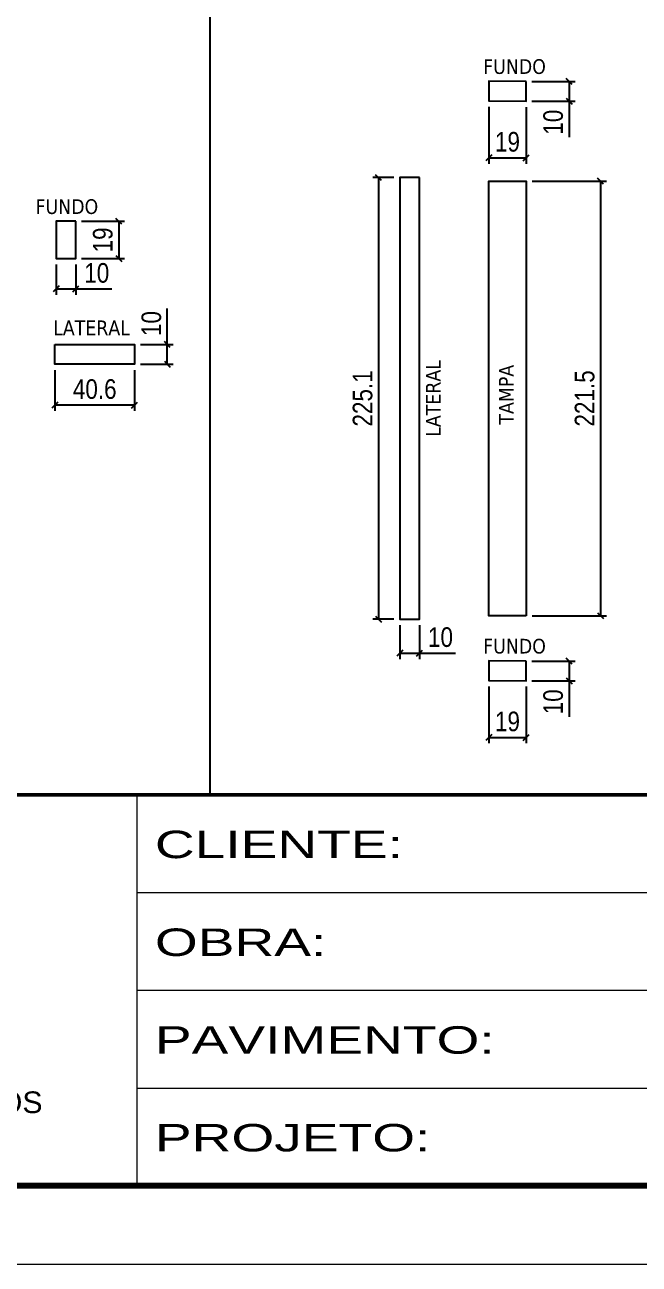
# Model space of a CAD drawing. Extents: x 2451 to 8691, y 515 to 3859.
# Drawn here: x 4405 to 4718, y 1664 to 2296 of the extents above; entities that cross this region are included whole.
import ezdxf

# ---------------------------------------------------------------- set-up
doc = ezdxf.new("R2010")
doc.units = 0
doc.linetypes.add('CONTINUO', pattern=[0])
doc.linetypes.add('DASHED', pattern=[0.75, 0.5, -0.25])
for name, color, linetype in [('COTA', 241, 'Continuous'), ('Painéis', 200, 'Continuous'), ('texto', 7, 'Continuous')]:
    doc.layers.add(name, color=color, linetype=linetype)
doc.layers.add('Folhas', color=255, linetype='Continuous', lineweight=9)
doc.layers.add('SARRAFO DE PRESSAO', color=251, linetype='DASHED', lineweight=9)
doc.styles.add('ARIAL', font='arial.ttf')
doc.styles.add('COTA TECNICA', font='techl___.ttf', dxfattribs={"height": 10})
doc.styles.get("Standard").update_dxf_attribs({"font": 'arial.ttf'})
doc.styles.add('Tecnologia', font='')
doc.styles.get('Tecnologia').set_extended_font_data('Forgotten Futurist')
doc.dimstyles.new('PAINEL', dxfattribs={"dimtxt": 10, "dimasz": 3, "dimexe": 3, "dimexo": 3, "dimgap": 3, "dimtad": 1, "dimdec": 1, "dimzin": 12, "dimdsep": 46, "dimtxsty": 'COTA TECNICA', "dimblk1": 'OBLIQUE', "dimblk2": 'OBLIQUE', "dimsah": 1, "dimcen": 0.9, "dimclrd": 4, "dimclre": 4, "dimclrt": 240, "dimadec": 1, "dimazin": 3, "dimtfac": 1, "dimtdec": 1, "dimtmove": 0, "dimatfit": 3, "dimfxl": 1, "dimtolj": 1, "dimtzin": 12, "dimarcsym": 0})

# ---------------------------------------------------------------- blocks, each defined once
blk = doc.blocks.new('9999999999')
at = {"color": 30, "linetype": 'CONTINUO'}
for p, q in [((98564.56, 34230.21), (98564.56, 34429.45)), ((98564.56, 34379.64), (99583.98, 34379.64)), ((98564.56, 34329.83), (99487.98, 34329.83)), ((98564.56, 34280.02), (99487.98, 34280.02))]:
    blk.add_line(p, q, dxfattribs=at)
at = {"color": 30, "linetype": 'CONTINUO', "const_width": 2}
blk.add_lwpolyline([(99583.98, 34230.21), (99583.98, 34414.45, 0.414214), (99568.98, 34429.45), (98228.98, 34429.45, 0.414214), (98213.98, 34414.45), (98213.98, 34245.21, 0.414214), (98228.98, 34230.21), (99583.98, 34230.21)], format="xyb", dxfattribs=at)
at = {"layer": 'Folhas'}
blk.add_lwpolyline([(98138.98, 34190.21), (99623.98, 34190.21), (99623.98, 35240.21), (98138.98, 35240.21)], close=True, dxfattribs=at)
at = {"layer": 'Folhas', "color": 30, "const_width": 3}
blk.add_lwpolyline([(98213.98, 34230.21), (99583.98, 34230.21), (99583.98, 35200.21), (98213.98, 35200.21)], close=True, dxfattribs=at)
at = {"color": 7, "linetype": 'Continuous', "ltscale": 5, "style": 'ARIAL'}
blk.add_text('NOVA SISTEMAS CONSTRUTIVOS', height=11.0592, dxfattribs=at).set_placement((98263.19, 34267.21))
at = {"layer": 'Folhas', "color": 7, "style": 'Tecnologia', "width": 1.5}
for s, p in [('CLIENTE:', (98573.65, 34397.17)), ('OBRA:', (98573.65, 34347.31)), ('PAVIMENTO:', (98573.65, 34297.5)), ('PROJETO:', (98573.65, 34247.69))]:
    blk.add_text(s, height=14, dxfattribs=at).set_placement(p)
blk = doc.blocks.new('_Oblique')
at = {"color": 0, "linetype": 'ByBlock', "lineweight": -2}
blk.add_line((-0.5, -0.5), (0.5, 0.5), dxfattribs=at)
blk = doc.blocks.new('*D363')
at = {"layer": 'Defpoints', "color": 4, "linetype": 'ByBlock', "lineweight": -2, "transparency": 16777216}
for p, q in [((4420.17, 2119.54), (4420.17, 2098.68)), ((4460.72, 2119.54), (4460.72, 2098.68)), ((4460.72, 2101.68), (4420.17, 2101.68))]:
    blk.add_line(p, q, dxfattribs=at)
at = {"layer": 'Defpoints', "color": 0, "linetype": 'ByBlock', "transparency": 16777216}
for p in [(4420.17, 2122.54), (4460.72, 2122.54), (4420.17, 2101.68)]:
    blk.add_point(p, dxfattribs=at)
at = {"layer": 'Defpoints', "color": 4, "linetype": 'ByBlock', "lineweight": -2, "transparency": 16777216, "xscale": 3, "yscale": 3, "zscale": 3, "rotation": 180}
blk.add_blockref('_Oblique', (4420.17, 2101.68), dxfattribs=at)
at = {"layer": 'Defpoints', "color": 4, "linetype": 'ByBlock', "lineweight": -2, "transparency": 16777216, "xscale": 3, "yscale": 3, "zscale": 3}
blk.add_blockref('_Oblique', (4460.72, 2101.68), dxfattribs=at)
at = {"layer": 'Defpoints', "color": 240, "linetype": 'ByBlock', "transparency": 16777216, "insert": (4440.45, 2109.79), "char_height": 10, "attachment_point": 5, "style": 'COTA TECNICA'}
blk.add_mtext('\\A1;40.6', dxfattribs=at)
blk = doc.blocks.new('*D364')
at = {"layer": 'Defpoints', "color": 4, "linetype": 'ByBlock', "lineweight": -2, "transparency": 16777216}
for p, q in [((4477.45, 2132.54), (4477.45, 2150.97)), ((4463.72, 2132.54), (4480.45, 2132.54)), ((4477.45, 2122.54), (4477.45, 2132.54)), ((4463.72, 2122.54), (4480.45, 2122.54))]:
    blk.add_line(p, q, dxfattribs=at)
at = {"layer": 'Defpoints', "color": 0, "linetype": 'ByBlock', "transparency": 16777216}
for p in [(4460.72, 2132.54), (4477.45, 2132.54), (4460.72, 2122.54)]:
    blk.add_point(p, dxfattribs=at)
at = {"layer": 'Defpoints', "color": 4, "linetype": 'ByBlock', "lineweight": -2, "transparency": 16777216, "xscale": 3, "yscale": 3, "zscale": 3}
for p, rotation in [((4477.45, 2132.54), 90), ((4477.45, 2122.54), 270)]:
    blk.add_blockref('_Oblique', p, dxfattribs=dict(at, rotation=rotation))
at = {"layer": 'Defpoints', "color": 240, "linetype": 'ByBlock', "transparency": 16777216, "insert": (4469.35, 2143.25), "char_height": 10, "attachment_point": 5, "rotation": 90, "style": 'COTA TECNICA'}
blk.add_mtext('\\A1;10', dxfattribs=at)
blk = doc.blocks.new('*D365')
at = {"layer": 'Defpoints', "color": 4, "linetype": 'ByBlock', "lineweight": -2, "transparency": 16777216}
for p, q in [((4433.78, 2195.37), (4455.7, 2195.37)), ((4452.7, 2195.37), (4452.7, 2176.37)), ((4433.78, 2176.37), (4455.7, 2176.37))]:
    blk.add_line(p, q, dxfattribs=at)
at = {"layer": 'Defpoints', "color": 0, "linetype": 'ByBlock', "transparency": 16777216}
for p in [(4430.78, 2195.37), (4430.78, 2176.37), (4452.7, 2176.37)]:
    blk.add_point(p, dxfattribs=at)
at = {"layer": 'Defpoints', "color": 4, "linetype": 'ByBlock', "lineweight": -2, "transparency": 16777216, "xscale": 3, "yscale": 3, "zscale": 3}
for p, rotation in [((4452.7, 2195.37), 90), ((4452.7, 2176.37), 270)]:
    blk.add_blockref('_Oblique', p, dxfattribs=dict(at, rotation=rotation))
at = {"layer": 'Defpoints', "color": 240, "linetype": 'ByBlock', "transparency": 16777216, "insert": (4444.61, 2185.87), "char_height": 10, "attachment_point": 5, "rotation": 90, "style": 'COTA TECNICA'}
blk.add_mtext('\\A1;19', dxfattribs=at)
blk = doc.blocks.new('*D366')
at = {"layer": 'Defpoints', "color": 4, "linetype": 'ByBlock', "lineweight": -2, "transparency": 16777216}
for p, q in [((4420.78, 2173.37), (4420.78, 2157.9)), ((4430.78, 2173.37), (4430.78, 2157.9)), ((4420.78, 2160.9), (4430.78, 2160.9)), ((4430.78, 2160.9), (4449.21, 2160.9))]:
    blk.add_line(p, q, dxfattribs=at)
at = {"layer": 'Defpoints', "color": 0, "linetype": 'ByBlock', "transparency": 16777216}
for p in [(4420.78, 2176.37), (4430.78, 2176.37), (4430.78, 2160.9)]:
    blk.add_point(p, dxfattribs=at)
at = {"layer": 'Defpoints', "color": 4, "linetype": 'ByBlock', "lineweight": -2, "transparency": 16777216, "xscale": 3, "yscale": 3, "zscale": 3, "rotation": 180}
blk.add_blockref('_Oblique', (4420.78, 2160.9), dxfattribs=at)
at = {"layer": 'Defpoints', "color": 4, "linetype": 'ByBlock', "lineweight": -2, "transparency": 16777216, "xscale": 3, "yscale": 3, "zscale": 3}
blk.add_blockref('_Oblique', (4430.78, 2160.9), dxfattribs=at)
at = {"layer": 'Defpoints', "color": 240, "linetype": 'ByBlock', "transparency": 16777216, "insert": (4441.49, 2169), "char_height": 10, "attachment_point": 5, "style": 'COTA TECNICA'}
blk.add_mtext('\\A1;10', dxfattribs=at)
blk = doc.blocks.new('*D376')
at = {"layer": 'COTA', "color": 4, "linetype": 'ByBlock', "lineweight": -2, "transparency": 16777216}
for p, q in [((4663.34, 2215.82), (4701.3, 2215.82)), ((4698.3, 2215.82), (4698.3, 1994.35)), ((4663.34, 1994.35), (4701.3, 1994.35))]:
    blk.add_line(p, q, dxfattribs=at)
at = {"layer": 'Defpoints', "color": 0, "linetype": 'ByBlock', "transparency": 16777216}
for p in [(4660.34, 2215.82), (4660.34, 1994.35), (4698.3, 1994.35)]:
    blk.add_point(p, dxfattribs=at)
at = {"layer": 'COTA', "color": 4, "linetype": 'ByBlock', "lineweight": -2, "transparency": 16777216, "xscale": 3, "yscale": 3, "zscale": 3}
for p, rotation in [((4698.3, 2215.82), 90), ((4698.3, 1994.35), 270)]:
    blk.add_blockref('_Oblique', p, dxfattribs=dict(at, rotation=rotation))
at = {"layer": 'COTA', "color": 240, "linetype": 'ByBlock', "transparency": 16777216, "insert": (4690.19, 2105.08), "char_height": 10, "attachment_point": 5, "rotation": 90, "style": 'COTA TECNICA'}
blk.add_mtext('\\A1;221.5', dxfattribs=at)
blk = doc.blocks.new('*D377')
at = {"layer": 'Defpoints', "color": 4, "linetype": 'ByBlock', "lineweight": -2, "transparency": 16777216}
for p, q in [((4595.97, 1989.55), (4595.97, 1972.25)), ((4605.97, 1989.55), (4605.97, 1972.25)), ((4595.97, 1975.25), (4605.97, 1975.25)), ((4605.97, 1975.25), (4624.4, 1975.25))]:
    blk.add_line(p, q, dxfattribs=at)
at = {"layer": 'Defpoints', "color": 0, "linetype": 'ByBlock', "transparency": 16777216}
for p in [(4595.97, 1992.55), (4605.97, 1992.55), (4605.97, 1975.25)]:
    blk.add_point(p, dxfattribs=at)
at = {"layer": 'Defpoints', "color": 4, "linetype": 'ByBlock', "lineweight": -2, "transparency": 16777216, "xscale": 3, "yscale": 3, "zscale": 3, "rotation": 180}
blk.add_blockref('_Oblique', (4595.97, 1975.25), dxfattribs=at)
at = {"layer": 'Defpoints', "color": 4, "linetype": 'ByBlock', "lineweight": -2, "transparency": 16777216, "xscale": 3, "yscale": 3, "zscale": 3}
blk.add_blockref('_Oblique', (4605.97, 1975.25), dxfattribs=at)
at = {"layer": 'Defpoints', "color": 240, "linetype": 'ByBlock', "transparency": 16777216, "insert": (4616.69, 1983.36), "char_height": 10, "attachment_point": 5, "style": 'COTA TECNICA'}
blk.add_mtext('\\A1;10', dxfattribs=at)
blk = doc.blocks.new('*D378')
at = {"layer": 'Defpoints', "color": 4, "linetype": 'ByBlock', "lineweight": -2, "transparency": 16777216}
for p, q in [((4592.97, 2217.62), (4582.14, 2217.62)), ((4585.14, 2217.62), (4585.14, 1992.55)), ((4592.97, 1992.55), (4582.14, 1992.55))]:
    blk.add_line(p, q, dxfattribs=at)
at = {"layer": 'Defpoints', "color": 0, "linetype": 'ByBlock', "transparency": 16777216}
for p in [(4595.97, 2217.62), (4585.14, 1992.55), (4595.97, 1992.55)]:
    blk.add_point(p, dxfattribs=at)
at = {"layer": 'Defpoints', "color": 4, "linetype": 'ByBlock', "lineweight": -2, "transparency": 16777216, "xscale": 3, "yscale": 3, "zscale": 3}
for p, rotation in [((4585.14, 2217.62), 90), ((4585.14, 1992.55), 270)]:
    blk.add_blockref('_Oblique', p, dxfattribs=dict(at, rotation=rotation))
at = {"layer": 'Defpoints', "color": 240, "linetype": 'ByBlock', "transparency": 16777216, "insert": (4577.03, 2105.08), "char_height": 10, "attachment_point": 5, "rotation": 90, "style": 'COTA TECNICA'}
blk.add_mtext('\\A1;225.1', dxfattribs=at)
blk = doc.blocks.new('*D381')
at = {"layer": 'Defpoints', "color": 4, "linetype": 'ByBlock', "lineweight": -2, "transparency": 16777216}
for p, q in [((4663.33, 2266.61), (4685.26, 2266.61)), ((4682.26, 2266.61), (4682.26, 2256.61)), ((4663.33, 2256.61), (4685.26, 2256.61)), ((4682.26, 2256.61), (4682.26, 2238.18))]:
    blk.add_line(p, q, dxfattribs=at)
at = {"layer": 'Defpoints', "color": 0, "linetype": 'ByBlock', "transparency": 16777216}
for p in [(4660.33, 2266.61), (4660.33, 2256.61), (4682.26, 2256.61)]:
    blk.add_point(p, dxfattribs=at)
at = {"layer": 'Defpoints', "color": 4, "linetype": 'ByBlock', "lineweight": -2, "transparency": 16777216, "xscale": 3, "yscale": 3, "zscale": 3}
for p, rotation in [((4682.26, 2266.61), 90), ((4682.26, 2256.61), 270)]:
    blk.add_blockref('_Oblique', p, dxfattribs=dict(at, rotation=rotation))
at = {"layer": 'Defpoints', "color": 240, "linetype": 'ByBlock', "transparency": 16777216, "insert": (4674.16, 2245.89), "char_height": 10, "attachment_point": 5, "rotation": 90, "style": 'COTA TECNICA'}
blk.add_mtext('\\A1;10', dxfattribs=at)
blk = doc.blocks.new('*D382')
at = {"layer": 'Defpoints', "color": 4, "linetype": 'ByBlock', "lineweight": -2, "transparency": 16777216}
for p, q in [((4641.34, 2253.74), (4641.34, 2224.73)), ((4660.33, 2253.61), (4660.33, 2224.73)), ((4641.34, 2227.73), (4660.33, 2227.73))]:
    blk.add_line(p, q, dxfattribs=at)
at = {"layer": 'Defpoints', "color": 0, "linetype": 'ByBlock', "transparency": 16777216}
for p in [(4641.34, 2256.74), (4660.33, 2256.61), (4660.33, 2227.73)]:
    blk.add_point(p, dxfattribs=at)
at = {"layer": 'Defpoints', "color": 4, "linetype": 'ByBlock', "lineweight": -2, "transparency": 16777216, "xscale": 3, "yscale": 3, "zscale": 3, "rotation": 180}
blk.add_blockref('_Oblique', (4641.34, 2227.73), dxfattribs=at)
at = {"layer": 'Defpoints', "color": 4, "linetype": 'ByBlock', "lineweight": -2, "transparency": 16777216, "xscale": 3, "yscale": 3, "zscale": 3}
blk.add_blockref('_Oblique', (4660.33, 2227.73), dxfattribs=at)
at = {"layer": 'Defpoints', "color": 240, "linetype": 'ByBlock', "transparency": 16777216, "insert": (4650.83, 2235.82), "char_height": 10, "attachment_point": 5, "style": 'COTA TECNICA'}
blk.add_mtext('\\A1;19', dxfattribs=at)
blk = doc.blocks.new('*D444')
at = {"layer": 'Defpoints', "color": 4, "linetype": 'ByBlock', "lineweight": -2, "transparency": 16777216}
for p, q in [((4663.33, 1971.18), (4685.26, 1971.18)), ((4682.26, 1971.18), (4682.26, 1961.18)), ((4663.33, 1961.18), (4685.26, 1961.18)), ((4682.26, 1961.18), (4682.26, 1942.75))]:
    blk.add_line(p, q, dxfattribs=at)
at = {"layer": 'Defpoints', "color": 0, "linetype": 'ByBlock', "transparency": 16777216}
for p in [(4660.33, 1971.18), (4660.33, 1961.18), (4682.26, 1961.18)]:
    blk.add_point(p, dxfattribs=at)
at = {"layer": 'Defpoints', "color": 4, "linetype": 'ByBlock', "lineweight": -2, "transparency": 16777216, "xscale": 3, "yscale": 3, "zscale": 3}
for p, rotation in [((4682.26, 1971.18), 90), ((4682.26, 1961.18), 270)]:
    blk.add_blockref('_Oblique', p, dxfattribs=dict(at, rotation=rotation))
at = {"layer": 'Defpoints', "color": 240, "linetype": 'ByBlock', "transparency": 16777216, "insert": (4674.16, 1950.46), "char_height": 10, "attachment_point": 5, "rotation": 90, "style": 'COTA TECNICA'}
blk.add_mtext('\\A1;10', dxfattribs=at)
blk = doc.blocks.new('*D445')
at = {"layer": 'Defpoints', "color": 4, "linetype": 'ByBlock', "lineweight": -2, "transparency": 16777216}
for p, q in [((4641.34, 1958.31), (4641.34, 1929.3)), ((4660.33, 1958.18), (4660.33, 1929.3)), ((4641.34, 1932.3), (4660.33, 1932.3))]:
    blk.add_line(p, q, dxfattribs=at)
at = {"layer": 'Defpoints', "color": 0, "linetype": 'ByBlock', "transparency": 16777216}
for p in [(4641.34, 1961.31), (4660.33, 1961.18), (4660.33, 1932.3)]:
    blk.add_point(p, dxfattribs=at)
at = {"layer": 'Defpoints', "color": 4, "linetype": 'ByBlock', "lineweight": -2, "transparency": 16777216, "xscale": 3, "yscale": 3, "zscale": 3, "rotation": 180}
blk.add_blockref('_Oblique', (4641.34, 1932.3), dxfattribs=at)
at = {"layer": 'Defpoints', "color": 4, "linetype": 'ByBlock', "lineweight": -2, "transparency": 16777216, "xscale": 3, "yscale": 3, "zscale": 3}
blk.add_blockref('_Oblique', (4660.33, 1932.3), dxfattribs=at)
at = {"layer": 'Defpoints', "color": 240, "linetype": 'ByBlock', "transparency": 16777216, "insert": (4650.83, 1940.39), "char_height": 10, "attachment_point": 5, "style": 'COTA TECNICA'}
blk.add_mtext('\\A1;19', dxfattribs=at)

msp = doc.modelspace()

# ---------------------------------------------------------------- linework, layer by layer
at = {"layer": 'COTA', "linetype": 'ByBlock'}
msp.add_line((4499.12, 2673.8), (4499.12, 1903.04), dxfattribs=at)
at = {"layer": 'Painéis'}
for points in [[(4660.33, 2266.61), (4641.34, 2266.74), (4641.34, 2256.74), (4660.33, 2256.61)], [(4605.97, 2217.62), (4595.97, 2217.62), (4595.97, 1992.55), (4605.97, 1992.55)], [(4660.34, 1994.35), (4641.34, 1994.35), (4641.34, 2215.82), (4660.34, 2215.82)], [(4430.78, 2195.37), (4420.78, 2195.37), (4420.78, 2176.37), (4430.78, 2176.37)], [(4420.17, 2132.54), (4460.72, 2132.54), (4460.72, 2122.54), (4420.17, 2122.54)], [(4660.33, 1971.18), (4641.34, 1971.31), (4641.34, 1961.31), (4660.33, 1961.18)]]:
    msp.add_lwpolyline(points, close=True, dxfattribs=at)

# ---------------------------------------------------------------- block references
at = {"layer": 'SARRAFO DE PRESSAO', "color": 6, "linetype": 'ByBlock'}
msp.add_blockref('9999999999', (-94102.53, -32526.41), dxfattribs=at)

# ---------------------------------------------------------------- texts
at = {"layer": 'texto', "color": 0, "char_height": 7.5, "attachment_point": 5}
for s, insert in [('{\\fTahoma|b0|i0|c0|p34;\\C4;FUNDO}', (4654.43, 2274.17)), ('{\\fTahoma|b0|i0|c0|p34;\\C4;FUNDO}', (4426.26, 2202.79)), ('{\\fTahoma|b0|i0|c0|p34;\\C4;LATERAL}', (4438.83, 2141.07)), ('{\\fTahoma|b0|i0|c0|p34;\\C4;FUNDO}', (4654.43, 1978.74))]:
    msp.add_mtext(s, dxfattribs=dict(at, insert=insert))
at = {"layer": 'texto', "color": 0, "char_height": 7.5, "attachment_point": 5, "rotation": 90}
for s, insert in [('{\\fTahoma|b0|i0|c0|p34;\\C4;LATERAL}', (4612.99, 2105.08)), ('{\\fTahoma|b0|i0|c0|p34;\\C4;TAMPA}', (4650.21, 2106.98))]:
    msp.add_mtext(s, dxfattribs=dict(at, insert=insert))

# ---------------------------------------------------------------- dimensions: what is measured, and where the dimension line sits
at = {"layer": 'COTA', "linetype": 'ByBlock'}
dim = msp.add_linear_dim(base=(4698.3, 1994.35), p1=(4660.34, 2215.82), p2=(4660.34, 1994.35), angle=90, dimstyle='PAINEL', override={"dimarcsym": 2}, dxfattribs=at)
dim.commit()
dim.dimension.update_dxf_attribs({"geometry": '*D376', "text_midpoint": (4690.19, 2105.08)})
at = {"layer": 'Defpoints', "linetype": 'ByBlock'}
for base, p1, p2, picture, middle in [((4682.26, 2256.61), (4660.33, 2266.61), (4660.33, 2256.61), '*D381', (4674.16, 2245.89)), ((4585.14, 1992.55), (4595.97, 2217.62), (4595.97, 1992.55), '*D378', (4577.03, 2105.08)), ((4452.7, 2176.37), (4430.78, 2195.37), (4430.78, 2176.37), '*D365', (4444.61, 2185.87)), ((4477.45, 2132.54), (4460.72, 2122.54), (4460.72, 2132.54), '*D364', (4469.35, 2143.25)), ((4682.26, 1961.18), (4660.33, 1971.18), (4660.33, 1961.18), '*D444', (4674.16, 1950.46))]:
    dim = msp.add_linear_dim(base=base, p1=p1, p2=p2, angle=90, dimstyle='PAINEL', override={"dimarcsym": 2}, dxfattribs=at)
    dim.commit()
    dim.dimension.update_dxf_attribs({"geometry": picture, "text_midpoint": middle})
for base, p1, p2, picture, middle in [((4660.33, 2227.73), (4641.34, 2256.74), (4660.33, 2256.61), '*D382', (4650.83, 2235.82)), ((4430.78, 2160.9), (4420.78, 2176.37), (4430.78, 2176.37), '*D366', (4441.49, 2169)), ((4420.170576, 2101.68387), (4460.720585, 2122.535674), (4420.170576, 2122.535674), '*D363', (4440.44558, 2109.786209)), ((4605.97, 1975.25), (4595.97, 1992.55), (4605.97, 1992.55), '*D377', (4616.69, 1983.36)), ((4660.33, 1932.3), (4641.34, 1961.31), (4660.33, 1961.18), '*D445', (4650.83, 1940.39))]:
    dim = msp.add_linear_dim(base=base, p1=p1, p2=p2, dimstyle='PAINEL', override={"dimarcsym": 2}, dxfattribs=at)
    dim.commit()
    dim.dimension.update_dxf_attribs({"geometry": picture, "text_midpoint": middle})

doc.saveas('drawing.dxf')
